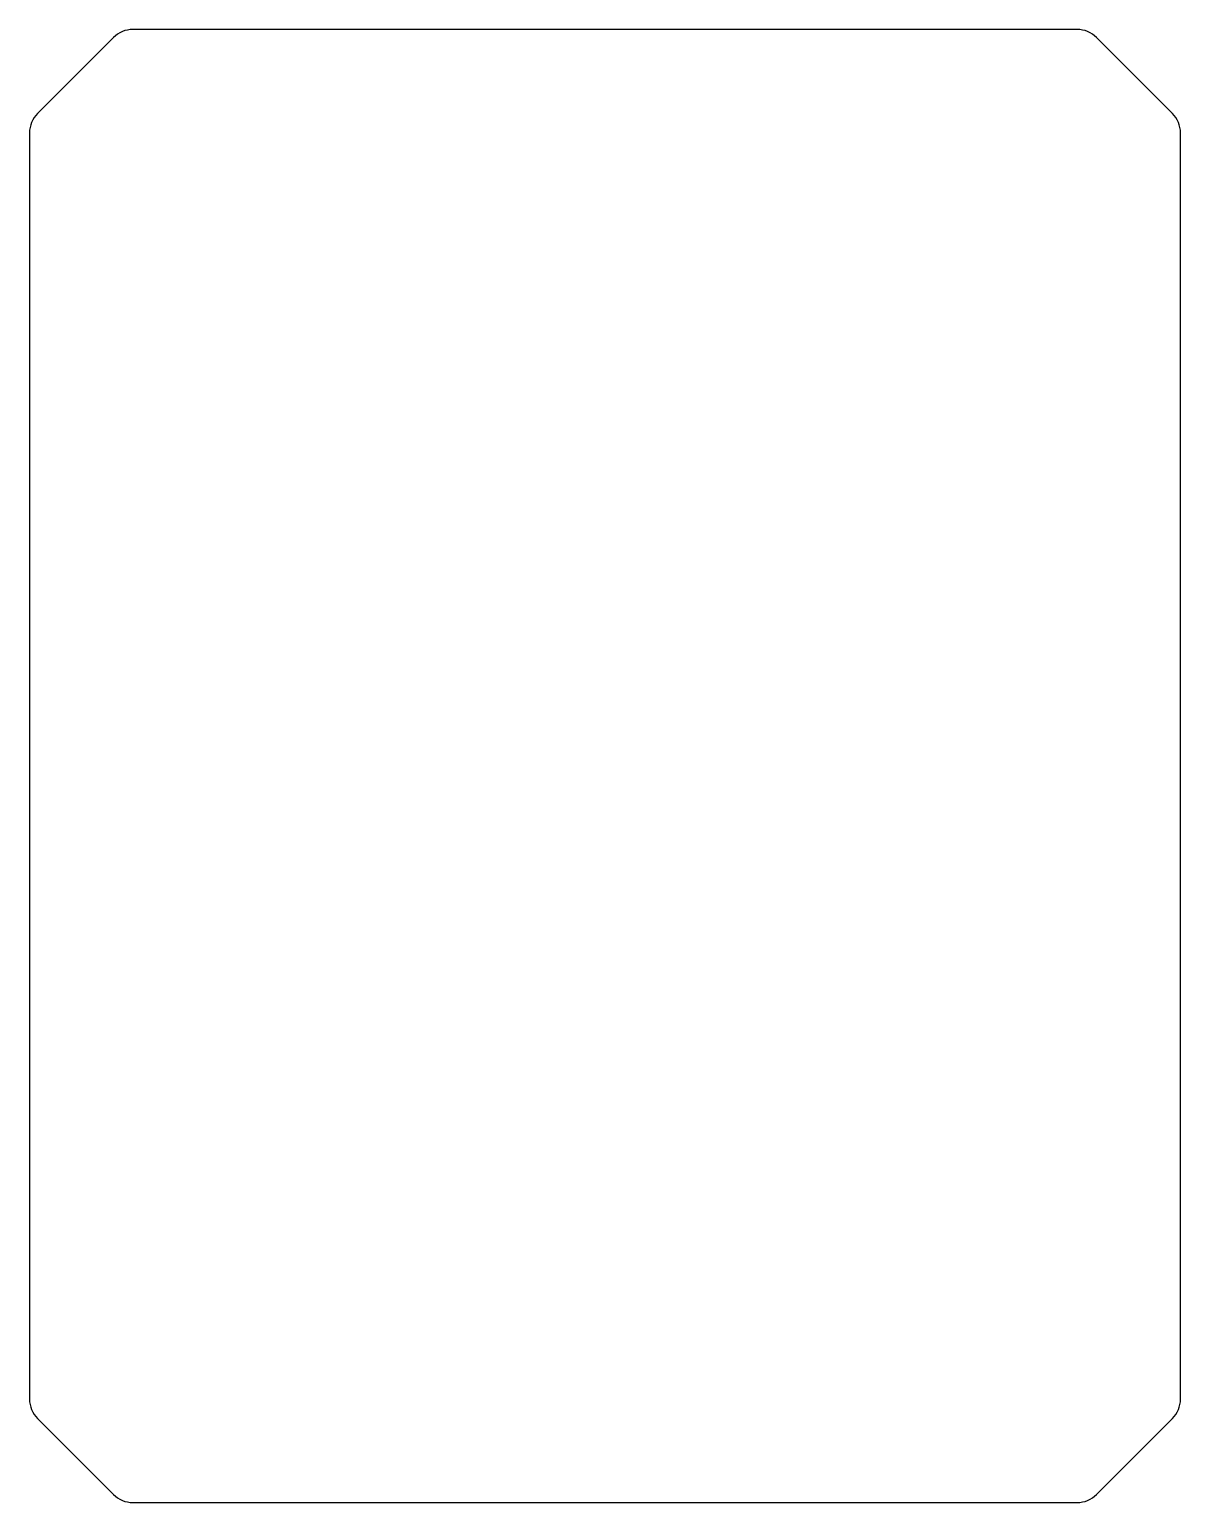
# Model space of a CAD drawing. Header units: millimetres. Extents: x -62 to 63, y -80 to 80.
import ezdxf

# ---------------------------------------------------------------- set-up
doc = ezdxf.new("R2010")
doc.units = ezdxf.units.MM

msp = doc.modelspace()

# ---------------------------------------------------------------- linework, layer by layer
msp.add_lwpolyline([(61.62, 70.88), (53.38, 79.12, 0.198912), (51.26, 80), (-51.26, 80, 0.198912), (-53.38, 79.12), (-61.62, 70.88, 0.198912), (-62.5, 68.76), (-62.5, -68.76, 0.198912), (-61.62, -70.88), (-53.38, -79.12, 0.198912), (-51.26, -80), (51.26, -80, 0.198912), (53.38, -79.12), (61.62, -70.88, 0.198912), (62.5, -68.76), (62.5, 68.76, 0.198912)], format="xyb", close=True)

doc.saveas('drawing.dxf')
